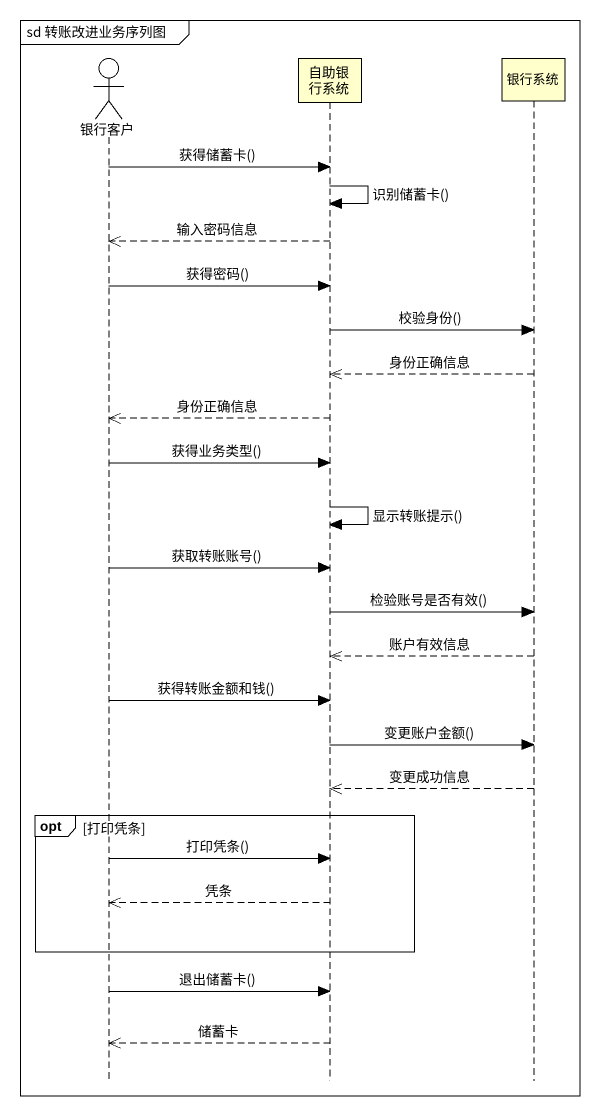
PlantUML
@startuml
mainframe sd 转账改进业务序列图
hide footbox
actor 银行客户
participant 自助银行系统
participant 银行系统

银行客户 -> 自助银行系统 : 获得储蓄卡()
自助银行系统 -> 自助银行系统 : 识别储蓄卡()
自助银行系统 -->> 银行客户 : 输入密码信息
银行客户 -> 自助银行系统 : 获得密码()
自助银行系统 -> 银行系统 : 校验身份()
银行系统 -->> 自助银行系统 : 身份正确信息
自助银行系统 -->> 银行客户 : 身份正确信息
银行客户 -> 自助银行系统 : 获得业务类型()
自助银行系统 -> 自助银行系统 : 显示转账提示()
银行客户 -> 自助银行系统 : 获取转账账号()
自助银行系统 -> 银行系统 : 检验账号是否有效()
银行系统 -->> 自助银行系统 : 账户有效信息
银行客户 -> 自助银行系统 : 获得转账金额和钱()
自助银行系统 -> 银行系统 : 变更账户金额()
银行系统 -->> 自助银行系统 : 变更成功信息
opt 打印凭条
  银行客户 -> 自助银行系统 : 打印凭条()
  自助银行系统 -->> 银行客户 : 凭条
end
银行客户 -> 自助银行系统 : 退出储蓄卡()
自助银行系统 -->> 银行客户 : 储蓄卡
@enduml
